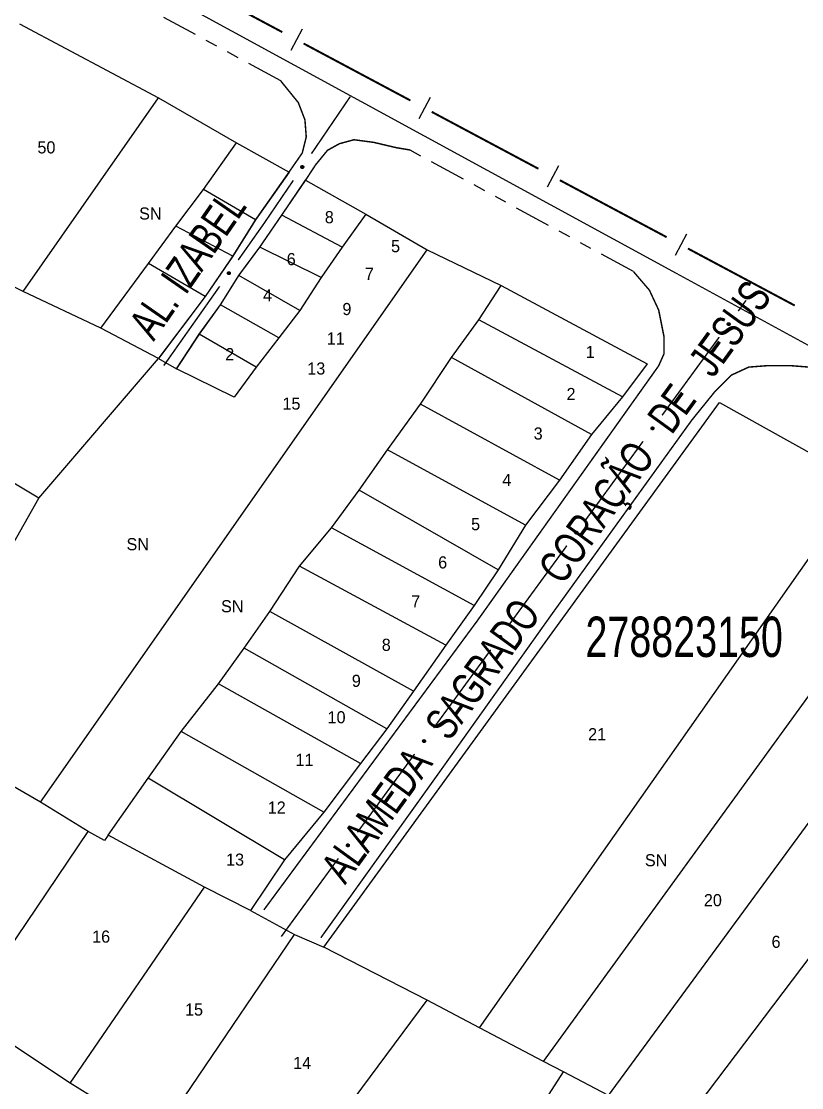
# Model space of a CAD drawing. Extents: x 205454 to 206599, y 4874260 to 4875179.
# Drawn here: x 206096.8 to 206193.6, y 4874974 to 4875106.2 of the extents above; entities that cross this region are included whole.
import ezdxf
from ezdxf.enums import TextEntityAlignment as Align

# ---------------------------------------------------------------- set-up
doc = ezdxf.new("R2010")
doc.units = 0
doc.header["$LTSCALE"] = 1.5
doc.header["$MEASUREMENT"] = 0
doc.linetypes.add('TRACO_25', pattern=[8, 3, -1, 1, -1, 1, -1])
for name, color, linetype in [('CD_MALHA_LOTES', 7, 'CONTINUOUS'), ('CD_TXT_QUADRA', 255, 'CONTINUOUS'), ('LM-LIM-SETORES-BAIRROS', 250, 'CONTINUOUS'), ('RU-QUADRA', 210, 'CONTINUOUS'), ('SV-EIXO-RUA-N-PAV', 6, 'CONTINUOUS'), ('SV-FX-DOM-EST', 20, 'CONTINUOUS'), ('SV-ROD-ESTADUAIS', 20, 'CONTINUOUS'), ('SV-RUA-NAO-PAV', 7, 'CONTINUOUS'), ('SV-TXT-RUA-N-PAV', 7, 'CONTINUOUS'), ('Th_NmrPort', 7, 'CONTINUOUS')]:
    doc.layers.add(name, color=color, linetype=linetype)
doc.styles.add('ARIAL', font='ARIAL.SHX')

msp = doc.modelspace()

# ---------------------------------------------------------------- linework, layer by layer
at = {"layer": 'CD_MALHA_LOTES', "linetype": 'Continuous', "flags": 128}
for points in [[(206096.583083, 4875105.867117), (206113.830266, 4875096.676184)], [(206097.036956, 4875072.677638), (206113.830266, 4875096.676184)], [(206113.830266, 4875096.676184), (206123.475072, 4875091.116237)], [(206119.390213, 4875085.329354), (206123.475072, 4875091.116237)], [(206123.475072, 4875091.116237), (206129.999499, 4875087.485252)], [(206129.999499, 4875087.485252), (206125.857906, 4875081.5849)], [(206129.091753, 4875082.152241), (206132.041929, 4875086.464037)], [(206132.041929, 4875086.464037), (206139.530837, 4875082.265709)], [(206115.986164, 4875080.790621), (206119.390213, 4875085.329354)], [(206125.857906, 4875081.5849), (206119.390213, 4875085.329354)], [(206139.530837, 4875082.265709), (206136.580661, 4875078.18085)], [(206139.530837, 4875082.265709), (206147.133214, 4875077.840445)], [(206125.857906, 4875081.5849), (206123.021199, 4875077.046167)], [(206126.368514, 4875078.18085), (206129.091753, 4875082.152241)], [(206136.580661, 4875078.18085), (206129.091753, 4875082.152241)], [(206097.036956, 4875072.677638), (206082.05914, 4875080.053077)], [(206112.582114, 4875076.138421), (206115.986164, 4875080.790621)], [(206123.021199, 4875077.046167), (206115.986164, 4875080.790621)], [(206099.192854, 4875009.419057), (206147.133214, 4875077.840445)], [(206123.021199, 4875077.046167), (206119.617149, 4875072.053562)], [(206123.758743, 4875074.663333), (206126.368514, 4875078.18085)], [(206133.97089, 4875074.436396), (206126.368514, 4875078.18085)], [(206136.580661, 4875078.18085), (206133.97089, 4875074.436396)], [(206147.133214, 4875077.840445), (206156.324146, 4875073.415182)], [(206106.681762, 4875068.138905), (206112.582114, 4875076.138421)], [(206119.617149, 4875072.053562), (206112.582114, 4875076.138421)], [(206121.489376, 4875071.032347), (206123.758743, 4875074.663333)], [(206131.361119, 4875070.351537), (206123.758743, 4875074.663333)], [(206133.97089, 4875074.436396), (206131.361119, 4875070.351537)], [(206153.544173, 4875069.16012), (206156.324146, 4875073.415182)], [(206156.324146, 4875073.415182), (206174.422341, 4875063.713641)], [(206106.681762, 4875068.138905), (206097.036956, 4875072.677638)], [(206119.617149, 4875072.053562), (206113.830266, 4875064.394451)], [(206118.879605, 4875067.401361), (206121.489376, 4875071.032347)], [(206128.751348, 4875066.947488), (206121.489376, 4875071.032347)], [(206131.361119, 4875070.351537), (206128.751348, 4875066.947488)], [(206150.140124, 4875064.507919), (206153.544173, 4875069.16012)], [(206171.358697, 4875059.628782), (206153.544173, 4875069.16012)], [(206113.830266, 4875064.394451), (206106.681762, 4875068.138905)], [(206116.042898, 4875063.089566), (206118.879605, 4875067.401361)], [(206125.91464, 4875063.316502), (206118.879605, 4875067.401361)], [(206128.751348, 4875066.947488), (206125.91464, 4875063.316502)], [(206098.965918, 4875047.090534), (206113.830266, 4875064.394451)], [(206113.830266, 4875064.394451), (206116.042898, 4875063.089566)], [(206146.282201, 4875058.721036), (206150.140124, 4875064.507919)], [(206167.500775, 4875054.976582), (206150.140124, 4875064.507919)], [(206174.422341, 4875063.713641), (206171.358697, 4875059.628782)], [(206098.965918, 4875047.090534), (206072.64127, 4875062.805895)], [(206123.191401, 4875059.572048), (206116.042898, 4875063.089566)], [(206125.91464, 4875063.316502), (206123.191401, 4875059.572048)], [(206134.311295, 4874991.43433), (206183.386338, 4875058.947972), (206201.087393, 4875049.07623)], [(206142.197342, 4875053.047621), (206146.282201, 4875058.721036)], [(206163.529384, 4875049.303166), (206146.282201, 4875058.721036)], [(206171.358697, 4875059.628782), (206167.500775, 4875054.976582)], [(206167.500775, 4875054.976582), (206163.529384, 4875049.303166)], [(206138.679825, 4875048.055015), (206142.197342, 4875053.047621)], [(206159.331057, 4875043.743219), (206142.197342, 4875053.047621)], [(206163.529384, 4875049.303166), (206159.331057, 4875043.743219)], [(206135.275776, 4875043.402814), (206138.679825, 4875048.055015)], [(206155.927007, 4875038.183272), (206138.679825, 4875048.055015)], [(206153.600907, 4874981.449119), (206201.087393, 4875049.07623)], [(206092.044351, 4875034.835957), (206098.965918, 4875047.090534)], [(206131.304385, 4875038.637146), (206135.275776, 4875043.402814)], [(206152.976831, 4875033.758008), (206135.275776, 4875043.402814)], [(206159.331057, 4875043.743219), (206155.927007, 4875038.183272)], [(206161.543689, 4874977.250792), (206208.349365, 4875041.70079)], [(206127.616665, 4875033.020464), (206131.304385, 4875038.637146)], [(206149.459314, 4875028.878871), (206131.304385, 4875038.637146)], [(206155.927007, 4875038.183272), (206152.976831, 4875033.758008)], [(206169.599938, 4874973.052465), (206216.519083, 4875036.935121)], [(206152.976831, 4875033.758008), (206149.459314, 4875028.878871)], [(206124.439552, 4875028.481732), (206127.616665, 4875033.020464)], [(206145.431189, 4875023.148722), (206127.616665, 4875033.020464)], [(206178.280264, 4874968.683935), (206225.426345, 4875030.978035)], [(206121.26244, 4875024.056468), (206124.439552, 4875028.481732)], [(206142.140608, 4875018.496521), (206124.439552, 4875028.481732)], [(206149.459314, 4875028.878871), (206145.431189, 4875023.148722)], [(206116.610239, 4875018.156116), (206121.26244, 4875024.056468)], [(206138.850027, 4875014.184726), (206121.26244, 4875024.056468)], [(206145.431189, 4875023.148722), (206142.140608, 4875018.496521)], [(206099.192854, 4875009.419057), (206078.201217, 4875021.560166)], [(206112.52538, 4875012.369233), (206116.610239, 4875018.156116)], [(206134.311295, 4875008.170905), (206116.610239, 4875018.156116)], [(206142.140608, 4875018.496521), (206138.850027, 4875014.184726)], [(206138.850027, 4875014.184726), (206134.311295, 4875008.170905)], [(206107.589509, 4875005.334198), (206112.52538, 4875012.369233)], [(206129.432158, 4875002.270553), (206112.52538, 4875012.369233)], [(206105.093206, 4875005.788071), (206099.192854, 4875009.419057)], [(206134.311295, 4875008.170905), (206129.432158, 4875002.270553)], [(206089.831719, 4874983.207878), (206105.093206, 4875005.788071)], [(206107.135636, 4875004.653388), (206105.093206, 4875005.788071)], [(206107.589509, 4875005.334198), (206107.135636, 4875004.653388)], [(206119.503681, 4874998.866504), (206107.589509, 4875005.334198)], [(206129.432158, 4875002.270553), (206125.233831, 4874995.973062)], [(206102.880574, 4874974.584287), (206119.503681, 4874998.866504)], [(206125.233831, 4874995.973062), (206119.503681, 4874998.866504)], [(206125.233831, 4874995.973062), (206130.680309, 4874993.022886)], [(206113.660063, 4874967.889657), (206130.680309, 4874993.022886)], [(206130.680309, 4874993.022886), (206134.311295, 4874991.43433)], [(206147.133214, 4874984.853168), (206134.311295, 4874991.43433)], [(206127.95707, 4874959.039129), (206147.133214, 4874984.853168)], [(206153.600907, 4874981.449119), (206147.133214, 4874984.853168)], [(206102.880574, 4874974.584287), (206089.831719, 4874983.207878)], [(206161.543689, 4874977.250792), (206153.600907, 4874981.449119)], [(206164.039991, 4874976.00264), (206161.543689, 4874977.250792)], [(206146.622606, 4874948.883715), (206164.039991, 4874976.00264)], [(206169.599938, 4874973.052465), (206164.039991, 4874976.00264)], [(206113.660063, 4874967.889657), (206102.880574, 4874974.584287)]]:
    msp.add_lwpolyline(points, dxfattribs=at)
at = {"layer": 'LM-LIM-SETORES-BAIRROS', "const_width": 0.25}
for points in [[(206129.16345, 4875104.82836), (206115.927414, 4875111.885791)], [(206145.046694, 4875096.359443), (206131.810658, 4875103.416874)], [(206160.929938, 4875087.890526), (206147.693902, 4875094.947957)], [(206176.813183, 4875079.421609), (206163.577146, 4875086.47904)], [(206192.696427, 4875070.952692), (206179.46039, 4875078.010123)]]:
    msp.add_lwpolyline(points, dxfattribs=at)
at = {"layer": 'LM-LIM-SETORES-BAIRROS'}
for points in [[(206131.633998, 4875105.210973), (206130.222512, 4875102.563766)], [(206147.517242, 4875096.742056), (206146.105756, 4875094.094849)], [(206163.400486, 4875088.273139), (206161.989, 4875085.625932)], [(206179.28373, 4875079.804222), (206177.872244, 4875077.157014)]]:
    msp.add_lwpolyline(points, dxfattribs=at)
at = {"layer": 'RU-QUADRA', "linetype": 'Continuous', "flags": 128}
for points in [[(206096.583083, 4875105.867117), (206113.830266, 4875096.676184), (206123.475072, 4875091.116237), (206129.999499, 4875087.485252), (206125.857906, 4875081.5849), (206123.021199, 4875077.046167), (206119.617149, 4875072.053562), (206113.830266, 4875064.394451), (206116.042898, 4875063.089566), (206118.879605, 4875067.401361), (206121.489376, 4875071.032347), (206123.758743, 4875074.663333), (206126.368514, 4875078.18085), (206129.091753, 4875082.152241), (206132.041929, 4875086.464037), (206139.530837, 4875082.265709), (206147.133214, 4875077.840445), (206156.324146, 4875073.415182), (206174.422341, 4875063.713641), (206171.358697, 4875059.628782), (206167.500775, 4875054.976582), (206163.529384, 4875049.303166), (206159.331057, 4875043.743219), (206155.927007, 4875038.183272), (206152.976831, 4875033.758008), (206149.459314, 4875028.878871), (206145.431189, 4875023.148722), (206142.140608, 4875018.496521), (206138.850027, 4875014.184726), (206134.311295, 4875008.170905), (206129.432158, 4875002.270553), (206125.233831, 4874995.973062), (206130.680309, 4874993.022886), (206134.311295, 4874991.43433), (206183.386338, 4875058.947972), (206201.087393, 4875049.07623)], [(206113.660063, 4874967.889657), (206102.880574, 4874974.584287), (206089.831719, 4874983.207878)]]:
    msp.add_lwpolyline(points, dxfattribs=at)
at = {"layer": 'SV-EIXO-RUA-N-PAV', "const_width": 0.18}
for points in [[(206137.281526, 4875096.377891), (206137.592924, 4875096.835692)], [(206132.782128, 4875089.763104), (206137.281526, 4875096.377891)], [(206126.98695, 4875081.243327), (206130.532429, 4875086.45571)], [(206126.585729, 4875080.674508), (206126.98695, 4875081.243327)], [(206123.703746, 4875076.588658), (206126.585729, 4875080.674508)], [(206114.481398, 4875063.513938), (206121.398159, 4875073.319978)], [(206186.28432, 4875071.065853), (206186.665342, 4875071.587142)], [(206185.694222, 4875070.258522), (206186.28432, 4875071.065853)], [(206176.252656, 4875057.341214), (206183.33383, 4875067.029195)], [(206166.81109, 4875044.423907), (206173.892264, 4875054.111887)], [(206157.369524, 4875031.506599), (206164.450698, 4875041.19458)], [(206147.927958, 4875018.589292), (206155.009132, 4875028.277273)], [(206138.486392, 4875005.671985), (206145.567566, 4875015.359965)], [(206129.044826, 4874992.754677), (206136.126, 4875002.442658)]]:
    msp.add_lwpolyline(points, dxfattribs=at)
at = {"layer": 'SV-EIXO-RUA-N-PAV'}
for points in [[(206131.485449, 4875088.052517), (206131.475624, 4875088.100428), (206131.476978, 4875088.143615), (206131.488474, 4875088.17931), (206131.506858, 4875088.208203), (206131.528994, 4875088.235645), (206131.557417, 4875088.258387), (206131.594554, 4875088.276641), (206131.642546, 4875088.286834), (206131.686696, 4875088.28254), (206131.722293, 4875088.273141), (206131.753526, 4875088.255706), (206131.779823, 4875088.233755), (206131.80247, 4875088.20345), (206131.820602, 4875088.165635), (206131.829683, 4875088.117129), (206131.828066, 4875088.074799), (206131.816039, 4875088.040565), (206131.798313, 4875088.009277), (206131.775377, 4875087.981533), (206131.747349, 4875087.959369), (206131.709242, 4875087.941182), (206131.661247, 4875087.932854), (206131.61901, 4875087.933985), (206131.584616, 4875087.945527), (206131.554206, 4875087.963673), (206131.526413, 4875087.985541), (206131.502362, 4875088.01316), (206131.485449, 4875088.052517)], [(206122.378181, 4875074.900357), (206122.369172, 4875074.948428), (206122.371259, 4875074.991585), (206122.383361, 4875075.02708), (206122.402233, 4875075.055657), (206122.424833, 4875075.082718), (206122.453637, 4875075.104974), (206122.491079, 4875075.122594), (206122.539238, 4875075.13197), (206122.583308, 4875075.126926), (206122.618741, 4875075.116923), (206122.649672, 4875075.098961), (206122.675593, 4875075.076565), (206122.697722, 4875075.04588), (206122.715208, 4875075.007762), (206122.723463, 4875074.959109), (206122.721127, 4875074.916812), (206122.70852, 4875074.882788), (206122.690265, 4875074.851806), (206122.666861, 4875074.824455), (206122.63846, 4875074.802771), (206122.600049, 4875074.785235), (206122.55192, 4875074.777723), (206122.509708, 4875074.779572), (206122.475516, 4875074.791697), (206122.445418, 4875074.810356), (206122.418001, 4875074.832694), (206122.394423, 4875074.860718), (206122.378181, 4875074.900357)], [(206184.340369, 4875068.592819), (206184.332172, 4875068.641035), (206184.334987, 4875068.684151), (206184.347686, 4875068.719436), (206184.367037, 4875068.747691), (206184.39009, 4875068.774367), (206184.419266, 4875068.796134), (206184.457, 4875068.81312), (206184.50531, 4875068.821682), (206184.549288, 4875068.815896), (206184.584548, 4875068.805297), (206184.615172, 4875068.786815), (206184.640711, 4875068.763986), (206184.662319, 4875068.732932), (206184.67916, 4875068.694525), (206184.686593, 4875068.645738), (206184.683544, 4875068.603488), (206184.670365, 4875068.569681), (206184.65159, 4875068.539011), (206184.627728, 4875068.512059), (206184.598965, 4875068.490857), (206184.560264, 4875068.473971), (206184.512015, 4875068.467272), (206184.46984, 4875068.469833), (206184.435857, 4875068.482533), (206184.406079, 4875068.501697), (206184.379042, 4875068.524494), (206184.35594, 4875068.552912), (206184.340369, 4875068.592819)], [(206174.898803, 4875055.675511), (206174.890606, 4875055.723728), (206174.893421, 4875055.766844), (206174.90612, 4875055.802129), (206174.925471, 4875055.830384), (206174.948524, 4875055.85706), (206174.9777, 4875055.878827), (206175.015434, 4875055.895813), (206175.063744, 4875055.904375), (206175.107722, 4875055.898588), (206175.142982, 4875055.88799), (206175.173606, 4875055.869508), (206175.199145, 4875055.846679), (206175.220753, 4875055.815625), (206175.237594, 4875055.777217), (206175.245027, 4875055.728431), (206175.241978, 4875055.68618), (206175.228799, 4875055.652373), (206175.210024, 4875055.621704), (206175.186162, 4875055.594752), (206175.157399, 4875055.57355), (206175.118698, 4875055.556664), (206175.070449, 4875055.549965), (206175.028274, 4875055.552525), (206174.994291, 4875055.565225), (206174.964513, 4875055.58439), (206174.937476, 4875055.607187), (206174.914374, 4875055.635604), (206174.898803, 4875055.675511)], [(206165.457237, 4875042.758204), (206165.44904, 4875042.806421), (206165.451855, 4875042.849537), (206165.464554, 4875042.884822), (206165.483905, 4875042.913076), (206165.506958, 4875042.939752), (206165.536134, 4875042.961519), (206165.573868, 4875042.978506), (206165.622178, 4875042.987067), (206165.666156, 4875042.981281), (206165.701416, 4875042.970682), (206165.73204, 4875042.9522), (206165.757579, 4875042.929371), (206165.779187, 4875042.898317), (206165.796028, 4875042.85991), (206165.803461, 4875042.811124), (206165.800412, 4875042.768873), (206165.787233, 4875042.735066), (206165.768458, 4875042.704396), (206165.744596, 4875042.677444), (206165.715833, 4875042.656242), (206165.677132, 4875042.639356), (206165.628883, 4875042.632657), (206165.586708, 4875042.635218), (206165.552725, 4875042.647918), (206165.522947, 4875042.667083), (206165.49591, 4875042.689879), (206165.472808, 4875042.718297), (206165.457237, 4875042.758204)], [(206156.015671, 4875029.840896), (206156.007474, 4875029.889113), (206156.010289, 4875029.932229), (206156.022988, 4875029.967514), (206156.042339, 4875029.995769), (206156.065392, 4875030.022445), (206156.094568, 4875030.044212), (206156.132302, 4875030.061198), (206156.180612, 4875030.06976), (206156.22459, 4875030.063973), (206156.25985, 4875030.053375), (206156.290474, 4875030.034893), (206156.316013, 4875030.012064), (206156.337621, 4875029.98101), (206156.354462, 4875029.942602), (206156.361895, 4875029.893816), (206156.358846, 4875029.851565), (206156.345667, 4875029.817759), (206156.326892, 4875029.787089), (206156.30303, 4875029.760137), (206156.274267, 4875029.738935), (206156.235566, 4875029.722049), (206156.187317, 4875029.71535), (206156.145142, 4875029.71791), (206156.111159, 4875029.730611), (206156.081381, 4875029.749775), (206156.054344, 4875029.772572), (206156.031242, 4875029.800989), (206156.015671, 4875029.840896)], [(206146.574105, 4875016.923589), (206146.565908, 4875016.971806), (206146.568723, 4875017.014922), (206146.581421, 4875017.050207), (206146.600773, 4875017.078461), (206146.623826, 4875017.105137), (206146.653002, 4875017.126905), (206146.690736, 4875017.143891), (206146.739046, 4875017.152453), (206146.783024, 4875017.146666), (206146.818284, 4875017.136068), (206146.848908, 4875017.117586), (206146.874447, 4875017.094757), (206146.896055, 4875017.063702), (206146.912896, 4875017.025295), (206146.920329, 4875016.976509), (206146.91728, 4875016.934258), (206146.904101, 4875016.900451), (206146.885326, 4875016.869781), (206146.861464, 4875016.842829), (206146.832701, 4875016.821627), (206146.794, 4875016.804741), (206146.745751, 4875016.798042), (206146.703576, 4875016.800603), (206146.669593, 4875016.813303), (206146.639815, 4875016.832468), (206146.612778, 4875016.855264), (206146.589676, 4875016.883682), (206146.574105, 4875016.923589)], [(206137.132539, 4875004.006282), (206137.124342, 4875004.054498), (206137.127157, 4875004.097614), (206137.139855, 4875004.132899), (206137.159207, 4875004.161154), (206137.18226, 4875004.18783), (206137.211436, 4875004.209597), (206137.249169, 4875004.226583), (206137.29748, 4875004.235145), (206137.341458, 4875004.229359), (206137.376718, 4875004.21876), (206137.407342, 4875004.200278), (206137.432881, 4875004.177449), (206137.454489, 4875004.146395), (206137.47133, 4875004.107988), (206137.478763, 4875004.059201), (206137.475713, 4875004.016951), (206137.462535, 4875003.983144), (206137.443759, 4875003.952474), (206137.419898, 4875003.925522), (206137.391135, 4875003.90432), (206137.352434, 4875003.887434), (206137.304185, 4875003.880735), (206137.26201, 4875003.883296), (206137.228027, 4875003.895996), (206137.198249, 4875003.91516), (206137.171212, 4875003.937957), (206137.14811, 4875003.966374), (206137.132539, 4875004.006282)]]:
    msp.add_lwpolyline(points, close=True, dxfattribs=at)
for points in [[(206131.475624, 4875088.100428), (206131.557417, 4875088.258387)], [(206131.47629, 4875088.12505), (206131.539042, 4875088.239141)], [(206131.476978, 4875088.143615), (206131.528994, 4875088.235645)], [(206131.481158, 4875088.078832), (206131.572174, 4875088.261162)], [(206131.485449, 4875088.052517), (206131.594554, 4875088.276641)], [(206131.495865, 4875088.032522), (206131.618123, 4875088.277765)], [(206131.502362, 4875088.01316), (206131.642546, 4875088.286834)], [(206131.517165, 4875088.003182), (206131.661678, 4875088.281144)], [(206131.526413, 4875087.985541), (206131.686696, 4875088.28254)], [(206131.541534, 4875087.978354), (206131.700222, 4875088.27473)], [(206131.554206, 4875087.963673), (206131.722293, 4875088.273141)], [(206131.571229, 4875087.956505), (206131.739081, 4875088.2615)], [(206131.584616, 4875087.945527), (206131.753526, 4875088.255706)], [(206131.604401, 4875087.942193), (206131.765392, 4875088.241953)], [(206131.61901, 4875087.933985), (206131.779823, 4875088.233755)], [(206131.642177, 4875087.93465), (206131.789354, 4875088.214102)], [(206131.661247, 4875087.932854), (206131.80247, 4875088.20345)], [(206131.686139, 4875087.941053), (206131.810247, 4875088.181738)], [(206131.709242, 4875087.941182), (206131.820602, 4875088.165635)], [(206131.729425, 4875087.956167), (206131.821163, 4875088.134706)], [(206131.747349, 4875087.959369), (206131.829683, 4875088.117129)], [(206131.763278, 4875087.974397), (206131.82567, 4875088.090384)], [(206131.775377, 4875087.981533), (206131.828066, 4875088.074799)], [(206122.369172, 4875074.948428), (206122.453637, 4875075.104974)], [(206122.370256, 4875074.973035), (206122.434939, 4875075.086043)], [(206122.371259, 4875074.991585), (206122.424833, 4875075.082718)], [(206122.374338, 4875074.926741), (206122.46844, 4875075.107498)], [(206122.378181, 4875074.900357), (206122.491079, 4875075.122594)], [(206122.388256, 4875074.880188), (206122.514664, 4875075.123318)], [(206122.394423, 4875074.860718), (206122.539238, 4875075.13197)], [(206122.409053, 4875074.85049), (206122.558271, 4875075.125956)], [(206122.418001, 4875074.832694), (206122.583308, 4875075.126926)], [(206122.432997, 4875074.825252), (206122.5967, 4875075.118887)], [(206122.445418, 4875074.810356), (206122.618741, 4875075.116923)], [(206122.462317, 4875074.802901), (206122.635328, 4875075.104999)], [(206122.475516, 4875074.791697), (206122.649672, 4875075.098961)], [(206122.495241, 4875074.788027), (206122.661303, 4875075.085008)], [(206122.509708, 4875074.779572), (206122.675593, 4875075.076565)], [(206122.532883, 4875074.779843), (206122.684789, 4875075.056753)], [(206122.55192, 4875074.777723), (206122.697722, 4875075.04588)], [(206122.576948, 4875074.785498), (206122.705128, 4875075.024039)], [(206122.600049, 4875074.785235), (206122.715208, 4875075.007762)], [(206122.620484, 4875074.799874), (206122.715243, 4875074.976828)], [(206122.63846, 4875074.802771), (206122.723463, 4875074.959109)], [(206122.654643, 4875074.817526), (206122.718997, 4875074.932436)], [(206122.666861, 4875074.824455), (206122.721127, 4875074.916812)], [(206184.332172, 4875068.641035), (206184.419266, 4875068.796134)], [(206184.333671, 4875068.665621), (206184.400251, 4875068.777522)], [(206184.334987, 4875068.684151), (206184.39009, 4875068.774367)], [(206184.336972, 4875068.619264), (206184.434109, 4875068.798408)], [(206184.340369, 4875068.592819), (206184.457, 4875068.81312)], [(206184.350102, 4875068.572483), (206184.480594, 4875068.813446)], [(206184.35594, 4875068.552912), (206184.50531, 4875068.821682)], [(206184.370396, 4875068.542438), (206184.524238, 4875068.815348)], [(206184.379042, 4875068.524494), (206184.549288, 4875068.815896)], [(206184.393911, 4875068.5168), (206184.562543, 4875068.807633)], [(206184.406079, 4875068.501697), (206184.584548, 4875068.805297)], [(206184.422849, 4875068.493958), (206184.600932, 4875068.793095)], [(206184.435857, 4875068.482533), (206184.615172, 4875068.786815)], [(206184.455518, 4875068.478531), (206184.626565, 4875068.772668)], [(206184.46984, 4875068.469833), (206184.640711, 4875068.763986)], [(206184.493017, 4875068.469713), (206184.649571, 4875068.744022)], [(206184.512015, 4875068.467272), (206184.662319, 4875068.732932)], [(206184.53717, 4875068.474624), (206184.669356, 4875068.710969)], [(206184.560264, 4875068.473971), (206184.67916, 4875068.694525)], [(206184.580943, 4875068.488264), (206184.678673, 4875068.663594)], [(206184.598965, 4875068.490857), (206184.686593, 4875068.645738)], [(206184.615394, 4875068.505337), (206184.681678, 4875068.619145)], [(206184.627728, 4875068.512059), (206184.683544, 4875068.603488)], [(206174.890606, 4875055.723728), (206174.9777, 4875055.878827)], [(206174.892105, 4875055.748313), (206174.958685, 4875055.860214)], [(206174.893421, 4875055.766844), (206174.948524, 4875055.85706)], [(206174.895405, 4875055.701957), (206174.992543, 4875055.881101)], [(206174.898803, 4875055.675511), (206175.015434, 4875055.895813)], [(206174.908536, 4875055.655175), (206175.039028, 4875055.896139)], [(206174.914374, 4875055.635604), (206175.063744, 4875055.904375)], [(206174.92883, 4875055.625131), (206175.082672, 4875055.898041)], [(206174.937476, 4875055.607187), (206175.107722, 4875055.898588)], [(206174.952345, 4875055.599493), (206175.120977, 4875055.890325)], [(206174.964513, 4875055.58439), (206175.142982, 4875055.88799)], [(206174.981283, 4875055.57665), (206175.159366, 4875055.875787)], [(206174.994291, 4875055.565225), (206175.173606, 4875055.869508)], [(206175.013952, 4875055.561223), (206175.184999, 4875055.855361)], [(206175.028274, 4875055.552525), (206175.199145, 4875055.846679)], [(206175.051451, 4875055.552406), (206175.208005, 4875055.826714)], [(206175.070449, 4875055.549965), (206175.220753, 4875055.815625)], [(206175.095604, 4875055.557317), (206175.22779, 4875055.793661)], [(206175.118698, 4875055.556664), (206175.237594, 4875055.777217)], [(206175.139377, 4875055.570957), (206175.237107, 4875055.746287)], [(206175.157399, 4875055.57355), (206175.245027, 4875055.728431)], [(206175.173828, 4875055.588029), (206175.240111, 4875055.701837)], [(206175.186162, 4875055.594752), (206175.241978, 4875055.68618)], [(206165.44904, 4875042.806421), (206165.536134, 4875042.961519)], [(206165.450539, 4875042.831006), (206165.517119, 4875042.942907)], [(206165.451855, 4875042.849537), (206165.506958, 4875042.939752)], [(206165.453839, 4875042.784649), (206165.550977, 4875042.963793)], [(206165.457237, 4875042.758204), (206165.573868, 4875042.978506)], [(206165.46697, 4875042.737868), (206165.597462, 4875042.978831)], [(206165.472808, 4875042.718297), (206165.622178, 4875042.987067)], [(206165.487264, 4875042.707823), (206165.641106, 4875042.980734)], [(206165.49591, 4875042.689879), (206165.666156, 4875042.981281)], [(206165.510779, 4875042.682185), (206165.679411, 4875042.973018)], [(206165.522947, 4875042.667083), (206165.701416, 4875042.970682)], [(206165.539717, 4875042.659343), (206165.7178, 4875042.95848)], [(206165.552725, 4875042.647918), (206165.73204, 4875042.9522)], [(206165.572385, 4875042.643916), (206165.743433, 4875042.938053)], [(206165.586708, 4875042.635218), (206165.757579, 4875042.929371)], [(206165.609885, 4875042.635098), (206165.766439, 4875042.909407)], [(206165.628883, 4875042.632657), (206165.779187, 4875042.898317)], [(206165.654038, 4875042.640009), (206165.786224, 4875042.876354)], [(206165.677132, 4875042.639356), (206165.796028, 4875042.85991)], [(206165.697811, 4875042.653649), (206165.795541, 4875042.82898)], [(206165.715833, 4875042.656242), (206165.803461, 4875042.811124)], [(206165.732262, 4875042.670722), (206165.798545, 4875042.78453)], [(206165.744596, 4875042.677444), (206165.800412, 4875042.768873)], [(206156.007474, 4875029.889113), (206156.094568, 4875030.044212)], [(206156.008973, 4875029.913698), (206156.075553, 4875030.025599)], [(206156.010289, 4875029.932229), (206156.065392, 4875030.022445)], [(206156.012273, 4875029.867342), (206156.109411, 4875030.046486)], [(206156.015671, 4875029.840896), (206156.132302, 4875030.061198)], [(206156.025404, 4875029.82056), (206156.155896, 4875030.061524)], [(206156.031242, 4875029.800989), (206156.180612, 4875030.06976)], [(206156.045698, 4875029.790516), (206156.19954, 4875030.063426)], [(206156.054344, 4875029.772572), (206156.22459, 4875030.063973)], [(206156.069213, 4875029.764878), (206156.237845, 4875030.05571)], [(206156.081381, 4875029.749775), (206156.25985, 4875030.053375)], [(206156.098151, 4875029.742036), (206156.276234, 4875030.041173)], [(206156.111159, 4875029.730611), (206156.290474, 4875030.034893)], [(206156.130819, 4875029.726608), (206156.301867, 4875030.020746)], [(206156.145142, 4875029.71791), (206156.316013, 4875030.012064)], [(206156.168319, 4875029.717791), (206156.324873, 4875029.992099)], [(206156.187317, 4875029.71535), (206156.337621, 4875029.98101)], [(206156.212472, 4875029.722702), (206156.344658, 4875029.959046)], [(206156.235566, 4875029.722049), (206156.354462, 4875029.942602)], [(206156.256245, 4875029.736342), (206156.353975, 4875029.911672)], [(206156.274267, 4875029.738935), (206156.361895, 4875029.893816)], [(206156.290696, 4875029.753415), (206156.356979, 4875029.867222)], [(206156.30303, 4875029.760137), (206156.358846, 4875029.851565)], [(206146.565908, 4875016.971806), (206146.653002, 4875017.126905)], [(206146.567407, 4875016.996391), (206146.633986, 4875017.108292)], [(206146.568723, 4875017.014922), (206146.623826, 4875017.105137)], [(206146.570707, 4875016.950034), (206146.667845, 4875017.129179)], [(206146.574105, 4875016.923589), (206146.690736, 4875017.143891)], [(206146.583838, 4875016.903253), (206146.71433, 4875017.144216)], [(206146.589676, 4875016.883682), (206146.739046, 4875017.152453)], [(206146.604132, 4875016.873208), (206146.757974, 4875017.146119)], [(206146.612778, 4875016.855264), (206146.783024, 4875017.146666)], [(206146.627647, 4875016.84757), (206146.796279, 4875017.138403)], [(206146.639815, 4875016.832468), (206146.818284, 4875017.136068)], [(206146.656585, 4875016.824728), (206146.834668, 4875017.123865)], [(206146.669593, 4875016.813303), (206146.848908, 4875017.117586)], [(206146.689253, 4875016.809301), (206146.860301, 4875017.103439)], [(206146.703576, 4875016.800603), (206146.874447, 4875017.094757)], [(206146.726753, 4875016.800484), (206146.883307, 4875017.074792)], [(206146.745751, 4875016.798042), (206146.896055, 4875017.063702)], [(206146.770906, 4875016.805395), (206146.903092, 4875017.041739)], [(206146.794, 4875016.804741), (206146.912896, 4875017.025295)], [(206146.814679, 4875016.819034), (206146.912409, 4875016.994365)], [(206146.832701, 4875016.821627), (206146.920329, 4875016.976509)], [(206146.84913, 4875016.836107), (206146.915413, 4875016.949915)], [(206146.861464, 4875016.842829), (206146.91728, 4875016.934258)], [(206137.14811, 4875003.966374), (206137.29748, 4875004.235145)], [(206137.124342, 4875004.054498), (206137.211436, 4875004.209597)], [(206137.125841, 4875004.079084), (206137.19242, 4875004.190985)], [(206137.127157, 4875004.097614), (206137.18226, 4875004.18783)], [(206137.129141, 4875004.032727), (206137.226279, 4875004.211871)], [(206137.132539, 4875004.006282), (206137.249169, 4875004.226583)], [(206137.142272, 4875003.985946), (206137.272764, 4875004.226909)], [(206137.162566, 4875003.955901), (206137.316408, 4875004.228811)], [(206137.171212, 4875003.937957), (206137.341458, 4875004.229359)], [(206137.186081, 4875003.930263), (206137.354713, 4875004.221096)], [(206137.198249, 4875003.91516), (206137.376718, 4875004.21876)], [(206137.215019, 4875003.907421), (206137.393101, 4875004.206558)], [(206137.228027, 4875003.895996), (206137.407342, 4875004.200278)], [(206137.247687, 4875003.891994), (206137.418735, 4875004.186131)], [(206137.26201, 4875003.883296), (206137.432881, 4875004.177449)], [(206137.285187, 4875003.883176), (206137.441741, 4875004.157485)], [(206137.304185, 4875003.880735), (206137.454489, 4875004.146395)], [(206137.32934, 4875003.888087), (206137.461526, 4875004.124432)], [(206137.352434, 4875003.887434), (206137.47133, 4875004.107988)], [(206137.373113, 4875003.901727), (206137.470843, 4875004.077057)], [(206137.391135, 4875003.90432), (206137.478763, 4875004.059201)], [(206137.407564, 4875003.9188), (206137.473847, 4875004.032608)], [(206137.419898, 4875003.925522), (206137.475713, 4875004.016951)]]:
    msp.add_lwpolyline(points, dxfattribs=at)
at = {"layer": 'SV-FX-DOM-EST', "linetype": 'TRACO_25'}
for points in [[(206128.966225, 4875098.78809, 11.3444), (206103.277507, 4875112.732709, 11.3444)], [(206172.713398, 4875075.146993, 10.468379), (206144.977846, 4875090.226092, 10.468379)]]:
    msp.add_polyline3d(points, dxfattribs=at)
at = {"layer": 'SV-ROD-ESTADUAIS', "linetype": 'Continuous'}
msp.add_polyline3d([(206230.793356, 4875046.18779, 9.592358), (206178.051864, 4875074.898484, 10.435631), (206091.63132, 4875121.990007, 11.958434), (206083.327448, 4875126.40697, 11.958434), (206074.705435, 4875130.850788, 12.007557), (206066.810895, 4875134.730452, 12.081242), (206058.152333, 4875138.617243, 12.081242), (206046.628002, 4875143.390705, 12.11399), (206031.912004, 4875149.101651, 12.130363), (206018.35871, 4875153.949776, 12.146738), (206006.212207, 4875157.622268, 12.146738), (205993.165779, 4875161.231494, 12.179486), (205976.539545, 4875165.057247, 12.179486), (205962.147524, 4875167.667801, 12.179486), (205948.498894, 4875169.714052, 12.179486), (205933.819635, 4875171.300137, 12.089428), (205920.145928, 4875172.263737, 12.089428), (205901.885863, 4875173.00736, 11.852002), (205885.582943, 4875172.71354, 11.491769), (205884.563211, 4875172.669901, 11.197033)], dxfattribs=at)
at = {"layer": 'SV-RUA-NAO-PAV', "linetype": 'TRACO_25', "const_width": 0.18, "flags": 128}
for points in [[(206113.830266, 4875064.394451), (206119.617149, 4875072.053562), (206123.021199, 4875077.046167), (206125.857906, 4875081.5849), (206129.999499, 4875087.485252), (206131.645841, 4875089.849179), (206132.138652, 4875091.820421), (206131.974381, 4875093.955934), (206131.15303, 4875096.091447), (206128.966225, 4875098.78809)], [(206116.042898, 4875063.089566), (206118.879605, 4875067.401361), (206121.489376, 4875071.032347), (206123.758743, 4875074.663333), (206126.368514, 4875078.18085), (206129.091753, 4875082.152241), (206132.041929, 4875086.464037), (206133.288543, 4875088.370747), (206134.766975, 4875090.177719), (206136.245407, 4875090.99907), (206138.05238, 4875091.491881), (206140.516433, 4875091.16334), (206143.309027, 4875090.506259), (206144.977846, 4875090.226092)], [(206126.882004, 4874996.050879), (206153.329511, 4875031.861788), (206175.834532, 4875063.483807), (206176.491613, 4875064.962239), (206176.491613, 4875067.097752), (206175.834532, 4875070.383157), (206174.68464, 4875072.84721), (206172.713398, 4875075.146993)], [(206133.945624, 4874992.601204), (206148.072864, 4875012.313631), (206162.692914, 4875032.84741), (206179.941288, 4875056.748728), (206182.733882, 4875060.198403), (206184.869395, 4875062.333915), (206187.004907, 4875063.319537), (206189.14042, 4875063.483807), (206192.34369, 4875063.483807), (206194.479203, 4875063.319537)]]:
    msp.add_lwpolyline(points, dxfattribs=at)

# ---------------------------------------------------------------- texts
at = {"layer": 'CD_TXT_QUADRA', "style": 'ARIAL', "width": 0.7}
msp.add_text('278823150', height=5, dxfattribs=at).set_placement((206166.758395, 4875027.397758))
at = {"layer": 'SV-TXT-RUA-N-PAV', "style": 'ARIAL', "width": 0.7}
for s, rotation, p in [('AL. IZABEL', 55.26152988, (206113.220864, 4875066.425654)), ('ALAMEDA   SAGRADO    CORAÇÃO   DE   JESUS', 54, (206136.959732, 4874999.086602))]:
    msp.add_text(s, height=4, rotation=rotation, dxfattribs=at).set_placement(p)
at = {"layer": 'Th_NmrPort', "color": 1}
for s, p in [('50', (206098.807337, 4875090.546159)), ('SN', (206111.416366, 4875082.351846)), ('8', (206134.438094, 4875081.895336)), ('5', (206142.65409, 4875078.29906)), ('6', (206129.713639, 4875076.69709)), ('7', (206139.402865, 4875074.874691)), ('4', (206126.781675, 4875072.221988)), ('9', (206136.619264, 4875070.513877)), ('11', (206134.670997, 4875066.862779)), ('2', (206122.092985, 4875064.920811)), ('1', (206166.786411, 4875065.196413)), ('13', (206132.263795, 4875063.14722)), ('2', (206164.407116, 4875059.984299)), ('15', (206129.186332, 4875058.797096)), ('3', (206160.333864, 4875055.087423)), ('4', (206156.448975, 4875049.337597)), ('5', (206152.577447, 4875043.852932)), ('SN', (206109.850493, 4875041.375524)), ('6', (206148.490834, 4875039.121065)), ('7', (206145.157018, 4875034.281655)), ('SN', (206121.572619, 4875033.686239)), ('8', (206141.500575, 4875028.904532)), ('9', (206137.790361, 4875024.441521)), ('10', (206134.779172, 4875019.924738)), ('21', (206167.08462, 4875017.831509)), ('11', (206130.800102, 4875014.655158)), ('12', (206127.358744, 4875008.740324)), ('13', (206122.196706, 4875002.287777)), ('SN', (206174.124496, 4875002.210891)), ('20', (206181.437383, 4874997.263939)), ('16', (206105.58945, 4874992.747135)), ('6', (206189.825693, 4874992.101901)), ('15', (206117.106466, 4874983.706472)), ('14', (206130.511139, 4874977.084277))]:
    msp.add_text(s, height=1.5, dxfattribs=at).set_placement(p, align=Align.MIDDLE_LEFT)

doc.saveas('drawing.dxf')
